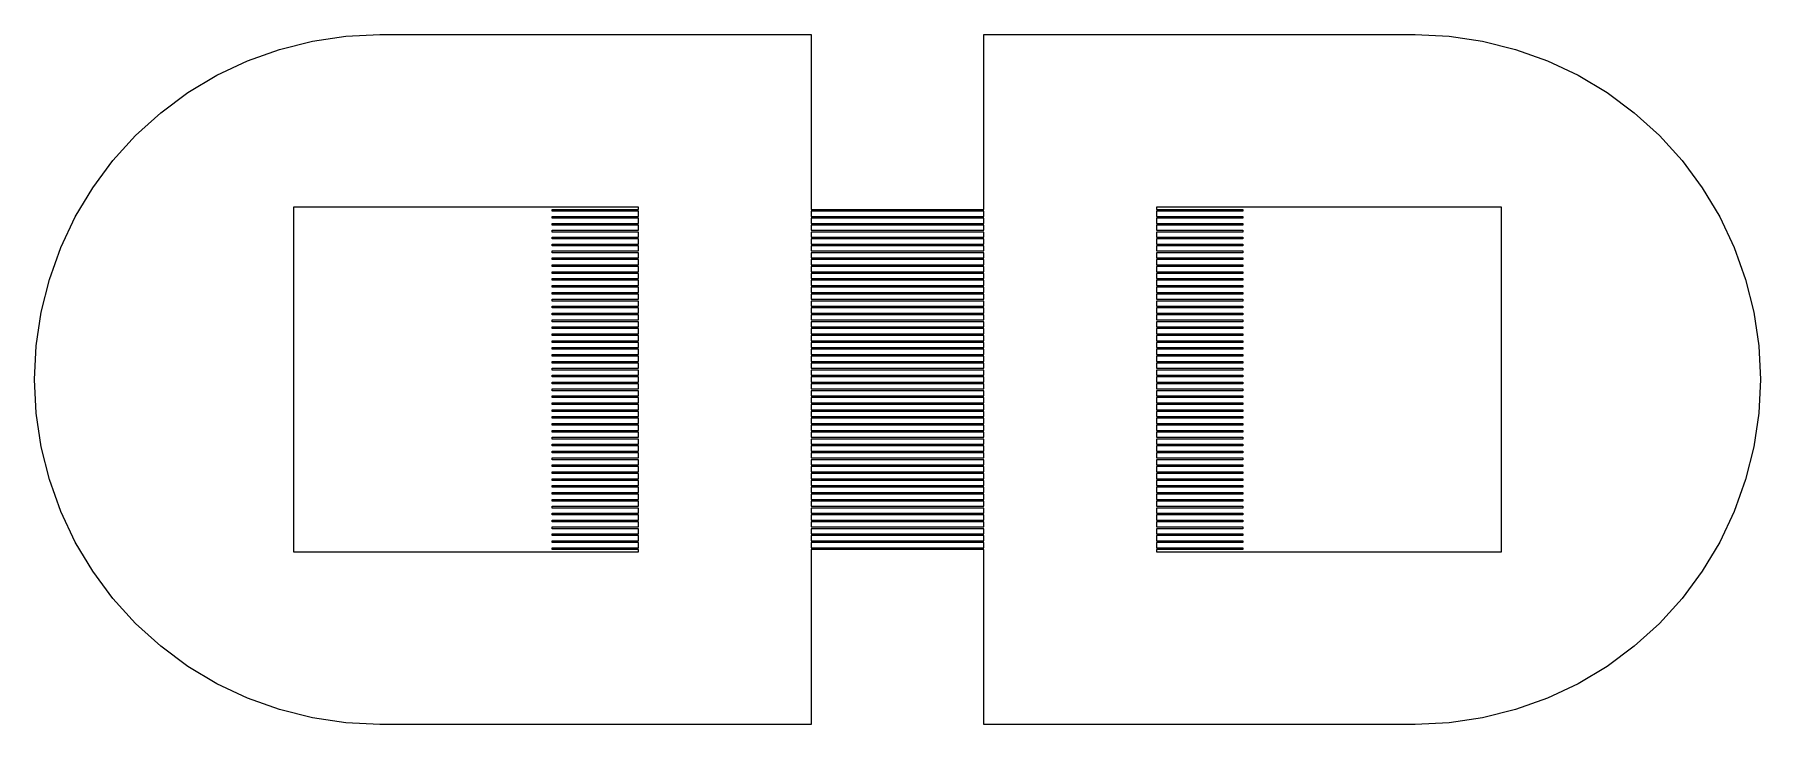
# Model space of a CAD drawing. Extents: x -16 to 83, y -18 to 83.
# Drawn here: x 36 to 46, y 53.5 to 57.5 of the extents above; entities that cross this region are included whole.
import ezdxf

# ---------------------------------------------------------------- set-up
doc = ezdxf.new("R2010")
doc.units = 0

msp = doc.modelspace()

# ---------------------------------------------------------------- linework, layer by layer
for p, q in [((37.804, 57.4904), (38, 57.5)), ((38, 57.5), (40.5, 57.5)), ((40.5, 57.5), (40.5, 56.485)), ((41.5, 56.485), (41.5, 57.5)), ((41.5, 57.5), (44, 57.5)), ((44, 57.5), (44.196, 57.4904)), ((37.2346, 57.3477), (37.4194, 57.4139)), ((37.4194, 57.4139), (37.6098, 57.4616)), ((37.6098, 57.4616), (37.804, 57.4904)), ((44.196, 57.4904), (44.3902, 57.4616)), ((44.3902, 57.4616), (44.5806, 57.4139)), ((44.5806, 57.4139), (44.7654, 57.3477)), ((37.0572, 57.2638), (37.2346, 57.3477)), ((44.7654, 57.3477), (44.9428, 57.2638)), ((36.8889, 57.1629), (37.0572, 57.2638)), ((44.9428, 57.2638), (45.1111, 57.1629)), ((36.7312, 57.046), (36.8889, 57.1629)), ((45.1111, 57.1629), (45.2688, 57.046)), ((36.5858, 56.9142), (36.7312, 57.046)), ((45.2688, 57.046), (45.4142, 56.9142)), ((36.454, 56.7688), (36.5858, 56.9142)), ((45.4142, 56.9142), (45.546, 56.7688)), ((36.3371, 56.6111), (36.454, 56.7688)), ((45.546, 56.7688), (45.6629, 56.6111)), ((36.2362, 56.4428), (36.3371, 56.6111)), ((45.6629, 56.6111), (45.7638, 56.4428)), ((39.5, 56.5), (37.5, 56.5)), ((37.5, 56.5), (37.5, 54.5)), ((39.5, 56.485), (39.5, 56.5)), ((44.5, 56.5), (42.5, 56.5)), ((42.5, 56.5), (42.5, 56.485)), ((44.5, 54.5), (44.5, 56.5)), ((36.1523, 56.2654), (36.2362, 56.4428)), ((39, 56.475), (39, 56.485)), ((39, 56.485), (39.5, 56.485)), ((39.5, 56.475), (39, 56.475)), ((39, 56.435), (39, 56.445)), ((39, 56.445), (39.5, 56.445)), ((39.5, 56.435), (39, 56.435)), ((39, 56.395), (39, 56.405)), ((39, 56.405), (39.5, 56.405)), ((39.5, 56.445), (39.5, 56.475)), ((39.5, 56.405), (39.5, 56.435)), ((40.5, 56.485), (41.5, 56.485)), ((41.5, 56.475), (40.5, 56.475)), ((40.5, 56.475), (40.5, 56.445)), ((40.5, 56.445), (41.5, 56.445)), ((41.5, 56.435), (40.5, 56.435)), ((40.5, 56.435), (40.5, 56.405)), ((40.5, 56.405), (41.5, 56.405)), ((41.5, 56.445), (41.5, 56.475)), ((41.5, 56.405), (41.5, 56.435)), ((42.5, 56.485), (43, 56.485)), ((43, 56.475), (42.5, 56.475)), ((42.5, 56.475), (42.5, 56.445)), ((42.5, 56.445), (43, 56.445)), ((43, 56.435), (42.5, 56.435)), ((42.5, 56.435), (42.5, 56.405)), ((42.5, 56.405), (43, 56.405)), ((43, 56.485), (43, 56.475)), ((43, 56.445), (43, 56.435)), ((43, 56.405), (43, 56.395)), ((45.7638, 56.4428), (45.8477, 56.2654)), ((39.5, 56.395), (39, 56.395)), ((39, 56.355), (39, 56.365)), ((39, 56.365), (39.5, 56.365)), ((39.5, 56.355), (39, 56.355)), ((39, 56.315), (39, 56.325)), ((39, 56.325), (39.5, 56.325)), ((39.5, 56.315), (39, 56.315)), ((39.5, 56.365), (39.5, 56.395)), ((39.5, 56.325), (39.5, 56.355)), ((39.5, 56.285), (39.5, 56.315)), ((41.5, 56.395), (40.5, 56.395)), ((40.5, 56.395), (40.5, 56.365)), ((40.5, 56.365), (41.5, 56.365)), ((41.5, 56.355), (40.5, 56.355)), ((40.5, 56.355), (40.5, 56.325)), ((40.5, 56.325), (41.5, 56.325)), ((41.5, 56.315), (40.5, 56.315)), ((40.5, 56.315), (40.5, 56.285)), ((41.5, 56.365), (41.5, 56.395)), ((41.5, 56.325), (41.5, 56.355)), ((41.5, 56.285), (41.5, 56.315)), ((43, 56.395), (42.5, 56.395)), ((42.5, 56.395), (42.5, 56.365)), ((42.5, 56.365), (43, 56.365)), ((43, 56.355), (42.5, 56.355)), ((42.5, 56.355), (42.5, 56.325)), ((42.5, 56.325), (43, 56.325)), ((43, 56.315), (42.5, 56.315)), ((42.5, 56.315), (42.5, 56.285)), ((43, 56.365), (43, 56.355)), ((43, 56.325), (43, 56.315)), ((36.0861, 56.0806), (36.1523, 56.2654)), ((39, 56.275), (39, 56.285)), ((39, 56.285), (39.5, 56.285)), ((39.5, 56.275), (39, 56.275)), ((39, 56.235), (39, 56.245)), ((39, 56.245), (39.5, 56.245)), ((39.5, 56.235), (39, 56.235)), ((39, 56.195), (39, 56.205)), ((39, 56.205), (39.5, 56.205)), ((39.5, 56.245), (39.5, 56.275)), ((39.5, 56.205), (39.5, 56.235)), ((40.5, 56.285), (41.5, 56.285)), ((41.5, 56.275), (40.5, 56.275)), ((40.5, 56.275), (40.5, 56.245)), ((40.5, 56.245), (41.5, 56.245)), ((41.5, 56.235), (40.5, 56.235)), ((40.5, 56.235), (40.5, 56.205)), ((40.5, 56.205), (41.5, 56.205)), ((41.5, 56.245), (41.5, 56.275)), ((41.5, 56.205), (41.5, 56.235)), ((42.5, 56.285), (43, 56.285)), ((43, 56.275), (42.5, 56.275)), ((42.5, 56.275), (42.5, 56.245)), ((42.5, 56.245), (43, 56.245)), ((43, 56.235), (42.5, 56.235)), ((42.5, 56.235), (42.5, 56.205)), ((42.5, 56.205), (43, 56.205)), ((43, 56.285), (43, 56.275)), ((43, 56.245), (43, 56.235)), ((43, 56.205), (43, 56.195)), ((45.8477, 56.2654), (45.9139, 56.0806)), ((39.5, 56.195), (39, 56.195)), ((39, 56.155), (39, 56.165)), ((39, 56.165), (39.5, 56.165)), ((39.5, 56.155), (39, 56.155)), ((39, 56.115), (39, 56.125)), ((39, 56.125), (39.5, 56.125)), ((39.5, 56.115), (39, 56.115)), ((39.5, 56.165), (39.5, 56.195)), ((39.5, 56.125), (39.5, 56.155)), ((39.5, 56.085), (39.5, 56.115)), ((41.5, 56.195), (40.5, 56.195)), ((40.5, 56.195), (40.5, 56.165)), ((40.5, 56.165), (41.5, 56.165)), ((41.5, 56.155), (40.5, 56.155)), ((40.5, 56.155), (40.5, 56.125)), ((40.5, 56.125), (41.5, 56.125)), ((41.5, 56.115), (40.5, 56.115)), ((40.5, 56.115), (40.5, 56.085)), ((41.5, 56.165), (41.5, 56.195)), ((41.5, 56.125), (41.5, 56.155)), ((41.5, 56.085), (41.5, 56.115)), ((43, 56.195), (42.5, 56.195)), ((42.5, 56.195), (42.5, 56.165)), ((42.5, 56.165), (43, 56.165)), ((43, 56.155), (42.5, 56.155)), ((42.5, 56.155), (42.5, 56.125)), ((42.5, 56.125), (43, 56.125)), ((43, 56.115), (42.5, 56.115)), ((42.5, 56.115), (42.5, 56.085)), ((43, 56.165), (43, 56.155)), ((43, 56.125), (43, 56.115)), ((36.0384, 55.8902), (36.0861, 56.0806)), ((39, 56.075), (39, 56.085)), ((39, 56.085), (39.5, 56.085)), ((39.5, 56.075), (39, 56.075)), ((39, 56.035), (39, 56.045)), ((39, 56.045), (39.5, 56.045)), ((39.5, 56.035), (39, 56.035)), ((39, 55.995), (39, 56.005)), ((39, 56.005), (39.5, 56.005)), ((39.5, 56.045), (39.5, 56.075)), ((39.5, 56.005), (39.5, 56.035)), ((40.5, 56.085), (41.5, 56.085)), ((41.5, 56.075), (40.5, 56.075)), ((40.5, 56.075), (40.5, 56.045)), ((40.5, 56.045), (41.5, 56.045)), ((41.5, 56.035), (40.5, 56.035)), ((40.5, 56.035), (40.5, 56.005)), ((40.5, 56.005), (41.5, 56.005)), ((41.5, 56.045), (41.5, 56.075)), ((41.5, 56.005), (41.5, 56.035)), ((42.5, 56.085), (43, 56.085)), ((43, 56.075), (42.5, 56.075)), ((42.5, 56.075), (42.5, 56.045)), ((42.5, 56.045), (43, 56.045)), ((43, 56.035), (42.5, 56.035)), ((42.5, 56.035), (42.5, 56.005)), ((42.5, 56.005), (43, 56.005)), ((43, 56.085), (43, 56.075)), ((43, 56.045), (43, 56.035)), ((43, 56.005), (43, 55.995)), ((45.9139, 56.0806), (45.9616, 55.8902)), ((39.5, 55.995), (39, 55.995)), ((39, 55.955), (39, 55.965)), ((39, 55.965), (39.5, 55.965)), ((39.5, 55.955), (39, 55.955)), ((39, 55.915), (39, 55.925)), ((39, 55.925), (39.5, 55.925)), ((39.5, 55.915), (39, 55.915)), ((39.5, 55.965), (39.5, 55.995)), ((39.5, 55.925), (39.5, 55.955)), ((39.5, 55.885), (39.5, 55.915)), ((41.5, 55.995), (40.5, 55.995)), ((40.5, 55.995), (40.5, 55.965)), ((40.5, 55.965), (41.5, 55.965)), ((41.5, 55.955), (40.5, 55.955)), ((40.5, 55.955), (40.5, 55.925)), ((40.5, 55.925), (41.5, 55.925)), ((41.5, 55.915), (40.5, 55.915)), ((40.5, 55.915), (40.5, 55.885)), ((41.5, 55.965), (41.5, 55.995)), ((41.5, 55.925), (41.5, 55.955)), ((41.5, 55.885), (41.5, 55.915)), ((43, 55.995), (42.5, 55.995)), ((42.5, 55.995), (42.5, 55.965)), ((42.5, 55.965), (43, 55.965)), ((43, 55.955), (42.5, 55.955)), ((42.5, 55.955), (42.5, 55.925)), ((42.5, 55.925), (43, 55.925)), ((43, 55.915), (42.5, 55.915)), ((42.5, 55.915), (42.5, 55.885)), ((43, 55.965), (43, 55.955)), ((43, 55.925), (43, 55.915)), ((36.0096, 55.696), (36.0384, 55.8902)), ((39, 55.875), (39, 55.885)), ((39, 55.885), (39.5, 55.885)), ((39.5, 55.875), (39, 55.875)), ((39, 55.835), (39, 55.845)), ((39, 55.845), (39.5, 55.845)), ((39.5, 55.835), (39, 55.835)), ((39, 55.795), (39, 55.805)), ((39, 55.805), (39.5, 55.805)), ((39.5, 55.845), (39.5, 55.875)), ((39.5, 55.805), (39.5, 55.835)), ((40.5, 55.885), (41.5, 55.885)), ((41.5, 55.875), (40.5, 55.875)), ((40.5, 55.875), (40.5, 55.845)), ((40.5, 55.845), (41.5, 55.845)), ((41.5, 55.835), (40.5, 55.835)), ((40.5, 55.835), (40.5, 55.805)), ((40.5, 55.805), (41.5, 55.805)), ((41.5, 55.845), (41.5, 55.875)), ((41.5, 55.805), (41.5, 55.835)), ((42.5, 55.885), (43, 55.885)), ((43, 55.875), (42.5, 55.875)), ((42.5, 55.875), (42.5, 55.845)), ((42.5, 55.845), (43, 55.845)), ((43, 55.835), (42.5, 55.835)), ((42.5, 55.835), (42.5, 55.805)), ((42.5, 55.805), (43, 55.805)), ((43, 55.885), (43, 55.875)), ((43, 55.845), (43, 55.835)), ((43, 55.805), (43, 55.795)), ((45.9616, 55.8902), (45.9904, 55.696)), ((39.5, 55.795), (39, 55.795)), ((39, 55.755), (39, 55.765)), ((39, 55.765), (39.5, 55.765)), ((39.5, 55.755), (39, 55.755)), ((39, 55.715), (39, 55.725)), ((39, 55.725), (39.5, 55.725)), ((39.5, 55.715), (39, 55.715)), ((39.5, 55.765), (39.5, 55.795)), ((39.5, 55.725), (39.5, 55.755)), ((39.5, 55.685), (39.5, 55.715)), ((41.5, 55.795), (40.5, 55.795)), ((40.5, 55.795), (40.5, 55.765)), ((40.5, 55.765), (41.5, 55.765)), ((41.5, 55.755), (40.5, 55.755)), ((40.5, 55.755), (40.5, 55.725)), ((40.5, 55.725), (41.5, 55.725)), ((41.5, 55.715), (40.5, 55.715)), ((40.5, 55.715), (40.5, 55.685)), ((41.5, 55.765), (41.5, 55.795)), ((41.5, 55.725), (41.5, 55.755)), ((41.5, 55.685), (41.5, 55.715)), ((43, 55.795), (42.5, 55.795)), ((42.5, 55.795), (42.5, 55.765)), ((42.5, 55.765), (43, 55.765)), ((43, 55.755), (42.5, 55.755)), ((42.5, 55.755), (42.5, 55.725)), ((42.5, 55.725), (43, 55.725)), ((43, 55.715), (42.5, 55.715)), ((42.5, 55.715), (42.5, 55.685)), ((43, 55.765), (43, 55.755)), ((43, 55.725), (43, 55.715)), ((36, 55.5), (36.0096, 55.696)), ((39, 55.675), (39, 55.685)), ((39, 55.685), (39.5, 55.685)), ((39.5, 55.675), (39, 55.675)), ((39, 55.635), (39, 55.645)), ((39, 55.645), (39.5, 55.645)), ((39.5, 55.635), (39, 55.635)), ((39, 55.595), (39, 55.605)), ((39, 55.605), (39.5, 55.605)), ((39.5, 55.645), (39.5, 55.675)), ((39.5, 55.605), (39.5, 55.635)), ((40.5, 55.685), (41.5, 55.685)), ((41.5, 55.675), (40.5, 55.675)), ((40.5, 55.675), (40.5, 55.645)), ((40.5, 55.645), (41.5, 55.645)), ((41.5, 55.635), (40.5, 55.635)), ((40.5, 55.635), (40.5, 55.605)), ((40.5, 55.605), (41.5, 55.605)), ((41.5, 55.645), (41.5, 55.675)), ((41.5, 55.605), (41.5, 55.635)), ((42.5, 55.685), (43, 55.685)), ((43, 55.675), (42.5, 55.675)), ((42.5, 55.675), (42.5, 55.645)), ((42.5, 55.645), (43, 55.645)), ((43, 55.635), (42.5, 55.635)), ((42.5, 55.635), (42.5, 55.605)), ((42.5, 55.605), (43, 55.605)), ((43, 55.685), (43, 55.675)), ((43, 55.645), (43, 55.635)), ((43, 55.605), (43, 55.595)), ((45.9904, 55.696), (46, 55.5)), ((36.0096, 55.304), (36, 55.5)), ((39.5, 55.595), (39, 55.595)), ((39, 55.555), (39, 55.565)), ((39, 55.565), (39.5, 55.565)), ((39.5, 55.555), (39, 55.555)), ((39, 55.515), (39, 55.525)), ((39, 55.525), (39.5, 55.525)), ((39.5, 55.515), (39, 55.515)), ((39.5, 55.565), (39.5, 55.595)), ((39.5, 55.525), (39.5, 55.555)), ((39.5, 55.485), (39.5, 55.515)), ((41.5, 55.595), (40.5, 55.595)), ((40.5, 55.595), (40.5, 55.565)), ((40.5, 55.565), (41.5, 55.565)), ((41.5, 55.555), (40.5, 55.555)), ((40.5, 55.555), (40.5, 55.525)), ((40.5, 55.525), (41.5, 55.525)), ((41.5, 55.515), (40.5, 55.515)), ((40.5, 55.515), (40.5, 55.485)), ((41.5, 55.565), (41.5, 55.595)), ((41.5, 55.525), (41.5, 55.555)), ((41.5, 55.485), (41.5, 55.515)), ((43, 55.595), (42.5, 55.595)), ((42.5, 55.595), (42.5, 55.565)), ((42.5, 55.565), (43, 55.565)), ((43, 55.555), (42.5, 55.555)), ((42.5, 55.555), (42.5, 55.525)), ((42.5, 55.525), (43, 55.525)), ((43, 55.515), (42.5, 55.515)), ((42.5, 55.515), (42.5, 55.485)), ((43, 55.565), (43, 55.555)), ((43, 55.525), (43, 55.515)), ((46, 55.5), (45.9904, 55.304)), ((39, 55.475), (39, 55.485)), ((39, 55.485), (39.5, 55.485)), ((39.5, 55.475), (39, 55.475)), ((39, 55.435), (39, 55.445)), ((39, 55.445), (39.5, 55.445)), ((39.5, 55.435), (39, 55.435)), ((39, 55.395), (39, 55.405)), ((39, 55.405), (39.5, 55.405)), ((39.5, 55.445), (39.5, 55.475)), ((39.5, 55.405), (39.5, 55.435)), ((40.5, 55.485), (41.5, 55.485)), ((41.5, 55.475), (40.5, 55.475)), ((40.5, 55.475), (40.5, 55.445)), ((40.5, 55.445), (41.5, 55.445)), ((41.5, 55.435), (40.5, 55.435)), ((40.5, 55.435), (40.5, 55.405)), ((40.5, 55.405), (41.5, 55.405)), ((41.5, 55.445), (41.5, 55.475)), ((41.5, 55.405), (41.5, 55.435)), ((42.5, 55.485), (43, 55.485)), ((43, 55.475), (42.5, 55.475)), ((42.5, 55.475), (42.5, 55.445)), ((42.5, 55.445), (43, 55.445)), ((43, 55.435), (42.5, 55.435)), ((42.5, 55.435), (42.5, 55.405)), ((42.5, 55.405), (43, 55.405)), ((43, 55.485), (43, 55.475)), ((43, 55.445), (43, 55.435)), ((43, 55.405), (43, 55.395)), ((36.0384, 55.1098), (36.0096, 55.304)), ((39.5, 55.395), (39, 55.395)), ((39, 55.355), (39, 55.365)), ((39, 55.365), (39.5, 55.365)), ((39.5, 55.355), (39, 55.355)), ((39, 55.315), (39, 55.325)), ((39, 55.325), (39.5, 55.325)), ((39.5, 55.315), (39, 55.315)), ((39.5, 55.365), (39.5, 55.395)), ((39.5, 55.325), (39.5, 55.355)), ((39.5, 55.285), (39.5, 55.315)), ((41.5, 55.395), (40.5, 55.395)), ((40.5, 55.395), (40.5, 55.365)), ((40.5, 55.365), (41.5, 55.365)), ((41.5, 55.355), (40.5, 55.355)), ((40.5, 55.355), (40.5, 55.325)), ((40.5, 55.325), (41.5, 55.325)), ((41.5, 55.315), (40.5, 55.315)), ((40.5, 55.315), (40.5, 55.285)), ((41.5, 55.365), (41.5, 55.395)), ((41.5, 55.325), (41.5, 55.355)), ((41.5, 55.285), (41.5, 55.315)), ((43, 55.395), (42.5, 55.395)), ((42.5, 55.395), (42.5, 55.365)), ((42.5, 55.365), (43, 55.365)), ((43, 55.355), (42.5, 55.355)), ((42.5, 55.355), (42.5, 55.325)), ((42.5, 55.325), (43, 55.325)), ((43, 55.315), (42.5, 55.315)), ((42.5, 55.315), (42.5, 55.285)), ((43, 55.365), (43, 55.355)), ((43, 55.325), (43, 55.315)), ((45.9904, 55.304), (45.9616, 55.1098)), ((39, 55.275), (39, 55.285)), ((39, 55.285), (39.5, 55.285)), ((39.5, 55.275), (39, 55.275)), ((39, 55.235), (39, 55.245)), ((39, 55.245), (39.5, 55.245)), ((39.5, 55.235), (39, 55.235)), ((39, 55.195), (39, 55.205)), ((39, 55.205), (39.5, 55.205)), ((39.5, 55.245), (39.5, 55.275)), ((39.5, 55.205), (39.5, 55.235)), ((40.5, 55.285), (41.5, 55.285)), ((41.5, 55.275), (40.5, 55.275)), ((40.5, 55.275), (40.5, 55.245)), ((40.5, 55.245), (41.5, 55.245)), ((41.5, 55.235), (40.5, 55.235)), ((40.5, 55.235), (40.5, 55.205)), ((40.5, 55.205), (41.5, 55.205)), ((41.5, 55.245), (41.5, 55.275)), ((41.5, 55.205), (41.5, 55.235)), ((42.5, 55.285), (43, 55.285)), ((43, 55.275), (42.5, 55.275)), ((42.5, 55.275), (42.5, 55.245)), ((42.5, 55.245), (43, 55.245)), ((43, 55.235), (42.5, 55.235)), ((42.5, 55.235), (42.5, 55.205)), ((42.5, 55.205), (43, 55.205)), ((43, 55.285), (43, 55.275)), ((43, 55.245), (43, 55.235)), ((43, 55.205), (43, 55.195)), ((36.0861, 54.9194), (36.0384, 55.1098)), ((39.5, 55.195), (39, 55.195)), ((39, 55.155), (39, 55.165)), ((39, 55.165), (39.5, 55.165)), ((39.5, 55.155), (39, 55.155)), ((39, 55.115), (39, 55.125)), ((39, 55.125), (39.5, 55.125)), ((39.5, 55.115), (39, 55.115)), ((39.5, 55.165), (39.5, 55.195)), ((39.5, 55.125), (39.5, 55.155)), ((39.5, 55.085), (39.5, 55.115)), ((41.5, 55.195), (40.5, 55.195)), ((40.5, 55.195), (40.5, 55.165)), ((40.5, 55.165), (41.5, 55.165)), ((41.5, 55.155), (40.5, 55.155)), ((40.5, 55.155), (40.5, 55.125)), ((40.5, 55.125), (41.5, 55.125)), ((41.5, 55.115), (40.5, 55.115)), ((40.5, 55.115), (40.5, 55.085)), ((41.5, 55.165), (41.5, 55.195)), ((41.5, 55.125), (41.5, 55.155)), ((41.5, 55.085), (41.5, 55.115)), ((43, 55.195), (42.5, 55.195)), ((42.5, 55.195), (42.5, 55.165)), ((42.5, 55.165), (43, 55.165)), ((43, 55.155), (42.5, 55.155)), ((42.5, 55.155), (42.5, 55.125)), ((42.5, 55.125), (43, 55.125)), ((43, 55.115), (42.5, 55.115)), ((42.5, 55.115), (42.5, 55.085)), ((43, 55.165), (43, 55.155)), ((43, 55.125), (43, 55.115)), ((45.9616, 55.1098), (45.9139, 54.9194)), ((39, 55.075), (39, 55.085)), ((39, 55.085), (39.5, 55.085)), ((39.5, 55.075), (39, 55.075)), ((39, 55.035), (39, 55.045)), ((39, 55.045), (39.5, 55.045)), ((39.5, 55.035), (39, 55.035)), ((39, 54.995), (39, 55.005)), ((39, 55.005), (39.5, 55.005)), ((39.5, 55.045), (39.5, 55.075)), ((39.5, 55.005), (39.5, 55.035)), ((40.5, 55.085), (41.5, 55.085)), ((41.5, 55.075), (40.5, 55.075)), ((40.5, 55.075), (40.5, 55.045)), ((40.5, 55.045), (41.5, 55.045)), ((41.5, 55.035), (40.5, 55.035)), ((40.5, 55.035), (40.5, 55.005)), ((40.5, 55.005), (41.5, 55.005)), ((41.5, 55.045), (41.5, 55.075)), ((41.5, 55.005), (41.5, 55.035)), ((42.5, 55.085), (43, 55.085)), ((43, 55.075), (42.5, 55.075)), ((42.5, 55.075), (42.5, 55.045)), ((42.5, 55.045), (43, 55.045)), ((43, 55.035), (42.5, 55.035)), ((42.5, 55.035), (42.5, 55.005)), ((42.5, 55.005), (43, 55.005)), ((43, 55.085), (43, 55.075)), ((43, 55.045), (43, 55.035)), ((43, 55.005), (43, 54.995)), ((36.1523, 54.7346), (36.0861, 54.9194)), ((39.5, 54.995), (39, 54.995)), ((39, 54.955), (39, 54.965)), ((39, 54.965), (39.5, 54.965)), ((39.5, 54.955), (39, 54.955)), ((39, 54.915), (39, 54.925)), ((39, 54.925), (39.5, 54.925)), ((39.5, 54.915), (39, 54.915)), ((39.5, 54.965), (39.5, 54.995)), ((39.5, 54.925), (39.5, 54.955)), ((39.5, 54.885), (39.5, 54.915)), ((41.5, 54.995), (40.5, 54.995)), ((40.5, 54.995), (40.5, 54.965)), ((40.5, 54.965), (41.5, 54.965)), ((41.5, 54.955), (40.5, 54.955)), ((40.5, 54.955), (40.5, 54.925)), ((40.5, 54.925), (41.5, 54.925)), ((41.5, 54.915), (40.5, 54.915)), ((40.5, 54.915), (40.5, 54.885)), ((41.5, 54.965), (41.5, 54.995)), ((41.5, 54.925), (41.5, 54.955)), ((41.5, 54.885), (41.5, 54.915)), ((43, 54.995), (42.5, 54.995)), ((42.5, 54.995), (42.5, 54.965)), ((42.5, 54.965), (43, 54.965)), ((43, 54.955), (42.5, 54.955)), ((42.5, 54.955), (42.5, 54.925)), ((42.5, 54.925), (43, 54.925)), ((43, 54.915), (42.5, 54.915)), ((42.5, 54.915), (42.5, 54.885)), ((43, 54.965), (43, 54.955)), ((43, 54.925), (43, 54.915)), ((45.9139, 54.9194), (45.8477, 54.7346)), ((39, 54.875), (39, 54.885)), ((39, 54.885), (39.5, 54.885)), ((39.5, 54.875), (39, 54.875)), ((39, 54.835), (39, 54.845)), ((39, 54.845), (39.5, 54.845)), ((39.5, 54.835), (39, 54.835)), ((39, 54.795), (39, 54.805)), ((39, 54.805), (39.5, 54.805)), ((39.5, 54.845), (39.5, 54.875)), ((39.5, 54.805), (39.5, 54.835)), ((40.5, 54.885), (41.5, 54.885)), ((41.5, 54.875), (40.5, 54.875)), ((40.5, 54.875), (40.5, 54.845)), ((40.5, 54.845), (41.5, 54.845)), ((41.5, 54.835), (40.5, 54.835)), ((40.5, 54.835), (40.5, 54.805)), ((40.5, 54.805), (41.5, 54.805)), ((41.5, 54.845), (41.5, 54.875)), ((41.5, 54.805), (41.5, 54.835)), ((42.5, 54.885), (43, 54.885)), ((43, 54.875), (42.5, 54.875)), ((42.5, 54.875), (42.5, 54.845)), ((42.5, 54.845), (43, 54.845)), ((43, 54.835), (42.5, 54.835)), ((42.5, 54.835), (42.5, 54.805)), ((42.5, 54.805), (43, 54.805)), ((43, 54.885), (43, 54.875)), ((43, 54.845), (43, 54.835)), ((43, 54.805), (43, 54.795)), ((36.2362, 54.5572), (36.1523, 54.7346)), ((39.5, 54.795), (39, 54.795)), ((39, 54.755), (39, 54.765)), ((39, 54.765), (39.5, 54.765)), ((39.5, 54.755), (39, 54.755)), ((39, 54.715), (39, 54.725)), ((39, 54.725), (39.5, 54.725)), ((39.5, 54.715), (39, 54.715)), ((39.5, 54.765), (39.5, 54.795)), ((39.5, 54.725), (39.5, 54.755)), ((39.5, 54.685), (39.5, 54.715)), ((41.5, 54.795), (40.5, 54.795)), ((40.5, 54.795), (40.5, 54.765)), ((40.5, 54.765), (41.5, 54.765)), ((41.5, 54.755), (40.5, 54.755)), ((40.5, 54.755), (40.5, 54.725)), ((40.5, 54.725), (41.5, 54.725)), ((41.5, 54.715), (40.5, 54.715)), ((40.5, 54.715), (40.5, 54.685)), ((41.5, 54.765), (41.5, 54.795)), ((41.5, 54.725), (41.5, 54.755)), ((41.5, 54.685), (41.5, 54.715)), ((43, 54.795), (42.5, 54.795)), ((42.5, 54.795), (42.5, 54.765)), ((42.5, 54.765), (43, 54.765)), ((43, 54.755), (42.5, 54.755)), ((42.5, 54.755), (42.5, 54.725)), ((42.5, 54.725), (43, 54.725)), ((43, 54.715), (42.5, 54.715)), ((42.5, 54.715), (42.5, 54.685)), ((43, 54.765), (43, 54.755)), ((43, 54.725), (43, 54.715)), ((45.8477, 54.7346), (45.7638, 54.5572)), ((39, 54.675), (39, 54.685)), ((39, 54.685), (39.5, 54.685)), ((39.5, 54.675), (39, 54.675)), ((39, 54.635), (39, 54.645)), ((39, 54.645), (39.5, 54.645)), ((39.5, 54.635), (39, 54.635)), ((39, 54.595), (39, 54.605)), ((39, 54.605), (39.5, 54.605)), ((39.5, 54.645), (39.5, 54.675)), ((39.5, 54.605), (39.5, 54.635)), ((40.5, 54.685), (41.5, 54.685)), ((41.5, 54.675), (40.5, 54.675)), ((40.5, 54.675), (40.5, 54.645)), ((40.5, 54.645), (41.5, 54.645)), ((41.5, 54.635), (40.5, 54.635)), ((40.5, 54.635), (40.5, 54.605)), ((40.5, 54.605), (41.5, 54.605)), ((41.5, 54.645), (41.5, 54.675)), ((41.5, 54.605), (41.5, 54.635)), ((42.5, 54.685), (43, 54.685)), ((43, 54.675), (42.5, 54.675)), ((42.5, 54.675), (42.5, 54.645)), ((42.5, 54.645), (43, 54.645)), ((43, 54.635), (42.5, 54.635)), ((42.5, 54.635), (42.5, 54.605)), ((42.5, 54.605), (43, 54.605)), ((43, 54.685), (43, 54.675)), ((43, 54.645), (43, 54.635)), ((43, 54.605), (43, 54.595)), ((36.3371, 54.3889), (36.2362, 54.5572)), ((37.5, 54.5), (39.5, 54.5)), ((39.5, 54.595), (39, 54.595)), ((39, 54.555), (39, 54.565)), ((39, 54.565), (39.5, 54.565)), ((39.5, 54.555), (39, 54.555)), ((39, 54.515), (39, 54.525)), ((39, 54.525), (39.5, 54.525)), ((39.5, 54.515), (39, 54.515)), ((39.5, 54.565), (39.5, 54.595)), ((39.5, 54.525), (39.5, 54.555)), ((39.5, 54.5), (39.5, 54.515)), ((41.5, 54.595), (40.5, 54.595)), ((40.5, 54.595), (40.5, 54.565)), ((40.5, 54.565), (41.5, 54.565)), ((41.5, 54.555), (40.5, 54.555)), ((40.5, 54.555), (40.5, 54.525)), ((40.5, 54.525), (41.5, 54.525)), ((41.5, 54.515), (40.5, 54.515)), ((40.5, 54.515), (40.5, 53.5)), ((41.5, 54.565), (41.5, 54.595)), ((41.5, 54.525), (41.5, 54.555)), ((41.5, 53.5), (41.5, 54.515)), ((43, 54.595), (42.5, 54.595)), ((42.5, 54.595), (42.5, 54.565)), ((42.5, 54.565), (43, 54.565)), ((43, 54.555), (42.5, 54.555)), ((42.5, 54.555), (42.5, 54.525)), ((42.5, 54.525), (43, 54.525)), ((43, 54.515), (42.5, 54.515)), ((42.5, 54.515), (42.5, 54.5)), ((42.5, 54.5), (44.5, 54.5)), ((43, 54.565), (43, 54.555)), ((43, 54.525), (43, 54.515)), ((45.7638, 54.5572), (45.6629, 54.3889)), ((36.454, 54.2312), (36.3371, 54.3889)), ((45.6629, 54.3889), (45.546, 54.2312)), ((36.5858, 54.0858), (36.454, 54.2312)), ((45.546, 54.2312), (45.4142, 54.0858)), ((36.7312, 53.954), (36.5858, 54.0858)), ((45.4142, 54.0858), (45.2688, 53.954)), ((36.8889, 53.8371), (36.7312, 53.954)), ((45.2688, 53.954), (45.1111, 53.8371)), ((37.0572, 53.7362), (36.8889, 53.8371)), ((45.1111, 53.8371), (44.9428, 53.7362)), ((37.2346, 53.6523), (37.0572, 53.7362)), ((44.9428, 53.7362), (44.7654, 53.6523)), ((37.4194, 53.5861), (37.2346, 53.6523)), ((44.7654, 53.6523), (44.5806, 53.5861)), ((37.6098, 53.5384), (37.4194, 53.5861)), ((37.804, 53.5096), (37.6098, 53.5384)), ((38, 53.5), (37.804, 53.5096)), ((40.5, 53.5), (38, 53.5)), ((44, 53.5), (41.5, 53.5)), ((44.196, 53.5096), (44, 53.5)), ((44.3902, 53.5384), (44.196, 53.5096)), ((44.5806, 53.5861), (44.3902, 53.5384))]:
    msp.add_line(p, q)

doc.saveas('drawing.dxf')
